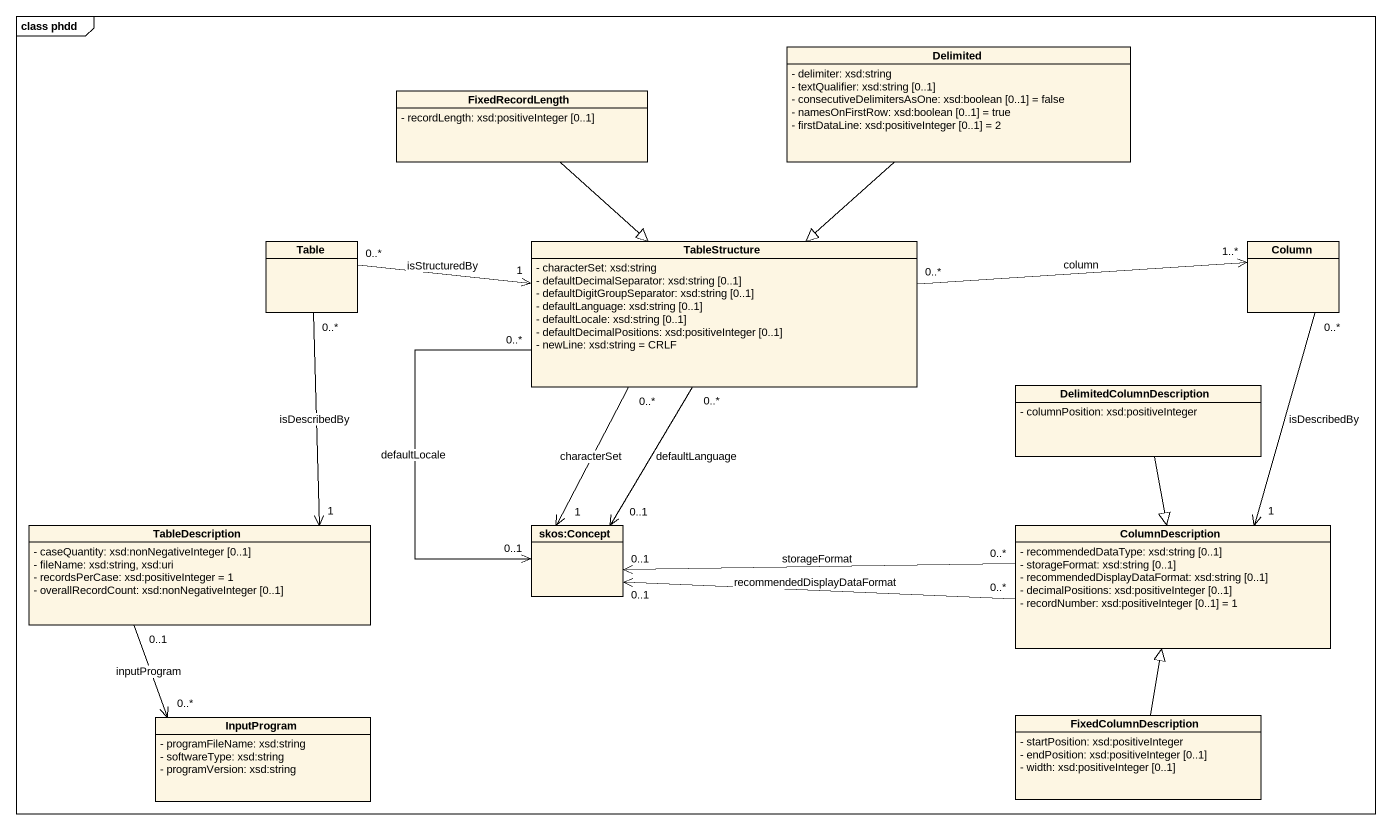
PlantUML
@startuml
mainframe class phdd
hide circle
hide empty members
skinparam classAttributeIconSize 0
class Delimited {
  - delimiter: xsd:string
  - textQualifier: xsd:string [0..1]
  - consecutiveDelimitersAsOne: xsd:boolean [0..1] = false
  - namesOnFirstRow: xsd:boolean [0..1] = true
  - firstDataLine: xsd:positiveInteger [0..1] = 2
}
class FixedRecordLength {
  - recordLength: xsd:positiveInteger [0..1]
}
class Table
class TableStructure {
  - characterSet: xsd:string
  - defaultDecimalSeparator: xsd:string [0..1]
  - defaultDigitGroupSeparator: xsd:string [0..1]
  - defaultLanguage: xsd:string [0..1]
  - defaultLocale: xsd:string [0..1]
  - defaultDecimalPositions: xsd:positiveInteger [0..1]
  - newLine: xsd:string = CRLF
}
class Column
class DelimitedColumnDescription {
  - columnPosition: xsd:positiveInteger
}
class TableDescription {
  - caseQuantity: xsd:nonNegativeInteger [0..1]
  - fileName: xsd:string, xsd:uri
  - recordsPerCase: xsd:positiveInteger = 1
  - overallRecordCount: xsd:nonNegativeInteger [0..1]
}
class "skos:Concept" as skos_Concept
class ColumnDescription {
  - recommendedDataType: xsd:string [0..1]
  - storageFormat: xsd:string [0..1]
  - recommendedDisplayDataFormat: xsd:string [0..1]
  - decimalPositions: xsd:positiveInteger [0..1]
  - recordNumber: xsd:positiveInteger [0..1] = 1
}
class InputProgram {
  - programFileName: xsd:string
  - softwareType: xsd:string
  - programVersion: xsd:string
}
class FixedColumnDescription {
  - startPosition: xsd:positiveInteger
  - endPosition: xsd:positiveInteger [0..1]
  - width: xsd:positiveInteger [0..1]
}
Delimited --|> TableStructure
FixedRecordLength --|> TableStructure
Table "0..*" -right-> "1" TableStructure : isStructuredBy
Table "0..*" --> "1" TableDescription : isDescribedBy
TableStructure "0..*" -right-> "1..*" Column : column
TableStructure "0..*" --> "1" skos_Concept : characterSet
TableStructure "0..*" --> "0..1" skos_Concept : defaultLanguage
TableStructure "0..*" --> "0..1" skos_Concept : defaultLocale
Column "0..*" --> "1" ColumnDescription : isDescribedBy
DelimitedColumnDescription --|> ColumnDescription
TableDescription "0..1" --> "0..*" InputProgram : inputProgram
ColumnDescription "0..*" -left-> "0..1" skos_Concept : storageFormat
ColumnDescription "0..*" -left-> "0..1" skos_Concept : recommendedDisplayDataFormat
FixedColumnDescription -up-|> ColumnDescription
@enduml
